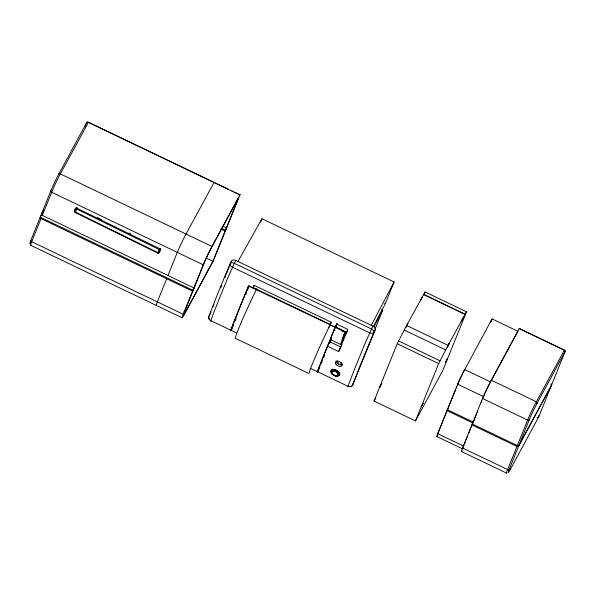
<?xml version="1.0" encoding="UTF-8"?>
<svg xmlns="http://www.w3.org/2000/svg" width="595" height="595" viewBox="0 0 595 595"><rect width="100%" height="100%" fill="white"/><g stroke="black" fill="none" stroke-linecap="round" stroke-linejoin="round"><path stroke-width="0.89" d="M76.926 208.228L159.519 248.628A1.577 1.049 28.4 0 1 160.219 250.279C158.991 255.508 158.396 250.369 160.367 248.77M379.915 387.07L380.473 385.605M319.277 367.926L318.563 369.168M331.564 371.786L331.69 373.214A3.979 2.343 27.9 0 0 332.404 374.24L334.152 375.497L336.175 376.047A3.979 2.343 27.9 0 0 337.335 375.921L338.362 375.043L338.235 373.608A3.979 2.343 27.9 0 0 337.521 372.589L335.766 371.332L333.743 370.782A3.979 2.343 27.9 0 0 332.583 370.908L331.564 371.786L331.184 370.96M160.196 250.272L160.248 249.394L159.066 251.826M381.707 383.411L381.41 384.147M336.867 323.963L335.372 327.28L330.158 324.788L331.244 322.185L254.162 285.317L253.091 287.891L248.554 285.719A302.29 16.861 -64.4 0 0 231.641 327.808L230.771 330.537M345.383 332.382L341.203 342.534A26.492 1.48 -64.4 0 0 340.771 344.505L330.522 339.626A26.492 1.48 -64.4 0 1 330.954 337.633L335.312 327.176L345.561 332.077L248.673 286.083A302.305 16.861 -64.4 0 0 231.864 327.927L230.8 330.857L231.105 330.478M335.937 325.844L335.067 327.443A302.305 16.861 -64.4 0 0 318.258 369.287L317.202 372.217L318.526 369.889M331.281 338.912L327.592 346.29A300.17 16.742 -64.4 0 0 317.581 371.756L317.425 372.329L317.998 371.473M183.238 314.279A14.384 0.803 -64.4 0 0 184.762 313.706L213.218 261.064L240.12 194.461L211.939 246.449A14.384 0.803 -64.4 0 0 203.23 264.797L183.238 314.279L31.691 241.726A1.435 1.071 22 0 1 30.91 240.164L40.244 217.049A1.636 1.22 22 0 0 40.163 217.287L40.155 217.324A1.435 1.071 22 0 0 40.616 218.35L40.639 218.365M232.362 327.414L231.753 328.946M420.353 300.691L420.382 300.921M342.772 337.283L343.464 337.625C342.586 340.749 343.226 340.005 340.831 344.512M334.197 330.218L334.39 329.719L334.04 330.508M342.579 337.782L343.218 338.094L343.858 336.621M343.806 336.591L343.605 337.09L344.245 335.625L343.553 335.283M344.193 335.587L343.999 336.086L344.631 334.628L343.947 334.278M344.587 334.583L344.386 335.082L345.026 333.624M344.141 333.78L344.825 334.122L345.412 332.627L344.133 332.017M334.524 329.333L334.145 330.18L334.836 330.53M335.045 327.86L335.312 327.176M343.218 338.094L343.412 337.588M344.78 334.085L344.974 333.579M344.527 332.776L345.219 333.126L345.561 332.077M214.111 182.412L186.034 234.051A14.384 0.803 -64.4 0 0 177.325 252.392L167.983 275.507M240.016 194.81L235.159 192.49M319.21 368.112L318.712 369.227M335.766 371.332L336.197 370.425M538.155 415.712A1.294 0.967 22 0 1 538.661 417.006L565.116 351.526A1.294 0.967 22 0 0 564.41 350.113L536.333 401.751A14.384 0.803 -64.4 0 0 527.624 420.092L507.632 469.574A14.384 0.803 -64.4 0 0 506.947 472.735M522.157 329.883L519.346 328.306L491.262 380.175A14.384 0.803 -64.4 0 0 482.552 398.516L527.624 420.092A1.294 0.967 22 0 0 529.253 419.802L509.104 469.671A13.03 0.729 -64.4 0 0 510.651 468.756L538.572 417.184A1.294 0.863 28.4 0 1 537.084 417.43M41.025 218.618L31.691 241.726A14.384 0.803 -64.4 0 0 31 244.887M194.915 286.017L193.896 287.906L42.349 215.353L51.683 192.245A14.384 0.803 -64.4 0 1 60.393 173.904L88.469 122.265A1.435 1.071 22 0 0 86.662 122.592L58.741 174.171A1.435 0.952 28.4 0 1 60.393 173.904L211.939 246.449M84.959 126.794L86.662 122.592A1.435 0.952 28.4 0 1 88.313 122.317L239.859 194.87M76.138 208.399C73.007 209.262 75.111 213.813 76.338 207.99M166.667 278.765L157.333 301.873A14.384 0.803 -64.4 0 0 156.641 305.034M212.891 261.294L238.632 197.592L211.218 248.227A11.506 0.64 -64.4 0 0 204.256 262.901L184.264 312.382A11.506 0.64 -64.4 0 0 185.484 311.929L212.891 261.294L206.413 258.2M209.953 314.472L210.965 311.973M212.988 306.968L213.999 304.462M220.738 287.787L221.749 285.28M224.784 277.776L225.795 275.269M226.13 274.436L227.476 271.104M227.818 270.271L229.499 266.099M230.176 264.433L231.522 261.093A3.615 2.402 28.4 0 1 235.672 260.394L372.872 326.09A3.615 2.402 28.4 0 1 375.192 329.875L352.567 385.166A3.592 2.73 29.3 0 1 349.198 386.467M260.588 222.173L261.971 218.744L394.091 281.993L385.419 303.45L373.377 326.462M233.679 324.439L232.757 326.908M235.055 321.032L236.089 318.481M245.72 294.629L246.754 292.071M247.438 290.367L249.164 286.113M327.592 346.29L338.652 351.586L346.744 332.285L335.684 326.997L336.026 326.142M321.322 363.374L322.349 360.838M323.717 357.446L324.744 354.903M329.541 343.04L331.251 338.8M329.667 343.389L331.021 340.035M375.014 329.214L382.726 310.114L381.693 309.616M374.047 401.089L397.215 343.746L406.601 325.487L425.061 291.959L466.51 311.802L442.792 370.499L415.496 420.933L374.047 401.089L375.728 397.981M424.034 294.51L425.061 291.959M415.496 420.933L438.664 363.59L448.05 345.323L466.51 311.802M437.593 435.54A11.506 0.64 -64.4 0 1 437.682 433.703L457.674 384.221A11.506 0.64 -64.4 0 1 464.643 369.547L490.548 381.953L493.969 375.624M441.111 425.537L438.195 432.758A10.07 0.565 -64.4 0 0 437.563 435.146M441.691 424.094L442.278 422.651M442.859 421.208L443.446 419.758M444.026 418.315L452.393 397.616M453.033 396.017L455.606 389.651M456.253 388.059L456.901 386.467M457.54 384.868L458.187 383.277A10.07 0.565 -64.4 0 1 464.279 370.44L492.05 318.913L517.955 331.318L511.105 343.977M490.377 322.728L491.18 320.75M490.778 322.059L492.05 318.913M462.137 450.779A14.384 0.803 -64.4 0 1 462.56 447.998L482.552 398.516M462.813 448.191A11.506 0.64 -64.4 0 1 463.587 446.109L464.167 444.666M464.755 443.215L465.335 441.773M465.922 440.33L466.502 438.887M467.09 437.444L467.67 435.994M468.838 433.108L469.418 431.665M470.005 430.222L470.586 428.772M471.173 427.329L471.753 425.886M550.821 384.668A1.294 0.967 22 0 1 551.23 385.895L518.595 446.176A1.294 0.967 22 0 1 516.973 446.466L471.902 424.889L473.345 421.959M473.523 421.513L473.94 420.479M473.999 420.33L474.237 419.735M474.825 418.292L475.405 416.85M475.993 415.407L476.573 413.956M477.16 412.514L477.74 411.071M481.243 402.406L481.824 400.956M482.991 398.07L483.579 396.627A11.506 0.64 -64.4 0 1 490.548 381.953M346.744 332.285L347.651 330.046M338.652 351.586L339.983 348.663M253.091 287.891L254.162 285.317M330.158 324.788L331.244 322.185M335.372 327.28L337.164 323.249M346.067 333.535L347.807 329.377L336.718 324.067M319.857 366.989L319.359 368.127M318.28 369.793L318.05 370.425L318.407 369.83M407.449 324.58L407.783 323.635L406.08 327.339M331.028 338.295L330.56 339.633L331.095 338.756M420.576 300.155L421 299.218M421.677 298.333L422.086 297.217L421.096 299.017M407.3 324.93L406.928 325.718M421.595 298.512L421.416 298.898M331.303 337.677L331.675 336.882M160.233 249.431L159.951 249.959L160.338 249.298M319.203 368.469L318.868 369.175M381.075 384.883L380.882 385.285M160.003 249.58L159.371 249.647L157.712 253.113L75.171 212.541C75.937 211.314 77.335 207.722 76.182 208.763L160.018 249.952M380.659 385.203L381.127 384.251M75.238 210.637L76.591 207.923M340.139 348.343L340.578 347.473M406.645 326.298L406.326 326.915M231.797 329.191L231.373 330.002M380.51 386.036L379.945 387.033M231.522 261.093L230.228 263.563A298.095 16.623 -64.4 0 0 208.89 316.369A3.592 2.73 29.3 0 0 209.693 319.455M235.665 260.402L227.669 278.237A303.881 16.95 -64.4 0 0 214.051 311.951L210.571 321.166L210.898 320.735M371.25 325.376L394.091 281.993M372.872 326.09L364.876 343.925A303.881 16.95 -64.4 0 0 351.258 377.639L347.785 386.862L348.105 386.415M374.084 326.588L382.726 310.114M375.207 329.883L373.913 332.345A298.095 16.623 -64.4 0 0 352.575 385.158A3.6 2.997 20.8 0 1 347.934 386.274L317.589 371.741M381.209 384.095L381.693 383.254M345.167 333.081L345.412 332.627M340.704 347.227L341.961 344.907M536.943 403.536L565.101 351.526A1.294 0.863 28.4 0 0 564.253 350.172L519.182 328.596M43.762 209.73L41.561 213.791A1.48 1.108 22 0 0 42.126 215.264M41.925 213.724L40.639 216.104L41.107 215.464M42.141 213.33L42.438 212.772M40.877 215.881L40.467 216.647M40.951 215.747L41.256 215.189M41.628 214.498L41.858 214.081M42.379 213.107L42.684 212.549M227.446 225.922L226.42 227.818L223.08 226.212M193.955 288.389L192.572 291.163L41.196 218.7M226.487 228.294L225.103 231.076L220.924 229.075M335.684 326.997L336.48 325.524M447.886 408.765L447.373 409.71L473.285 422.108L472.259 423.997L517.33 445.581A1.294 0.967 22 0 0 518.959 445.283L551.587 385.002A1.294 0.967 22 0 0 551.186 383.782M447.529 409.65L447.016 410.595L472.921 423M494.4 374.828L495.256 373.251M495.687 372.455L510.674 344.765M237.918 261.547L261.971 218.744M209.752 314.829L208.89 316.376A3.6 2.997 20.7 0 0 210.727 320.586L230.741 330.166M231.15 329.898L231.76 328.804M232.147 328.12L231.046 327.25M318.303 370.923L318.608 370.38M339.254 374.88L338.421 375.066M89.25 122.637L103.389 129.405M104.17 129.784L159.14 156.098M159.921 156.47L174.06 163.238M174.841 163.618L206.257 178.656M207.038 179.028L217.346 183.959M218.967 184.74L228.681 189.388M231.916 190.936L233.537 191.716M522.856 330.225L527.081 332.248M527.787 332.583L530.606 333.929M531.305 334.271L538.349 337.64M539.055 337.975L541.874 339.321M542.581 339.663L553.142 344.721M553.848 345.055L564.41 350.113M423.766 294.354L465.208 314.197M423.372 294.503L464.821 314.346M384.645 303.078L385.419 303.45M221.28 228.19L225.46 230.191M406.601 325.487L448.05 345.323M404.392 330.143L445.841 349.986M491.262 380.175L536.333 401.751A1.294 0.863 28.4 0 1 537.181 403.105M398.538 340.95L439.988 360.793M397.215 343.746L438.664 363.59M457.674 384.221L483.579 396.627M253.247 287.601L330.314 324.498M341.567 330.79L342.207 331.095M342.846 331.4L343.493 331.705M203.23 264.797L51.683 192.245A1.435 1.071 22 0 1 50.902 190.683L41.561 213.791A1.435 1.071 22 0 0 42.349 215.353M334.338 329.682L334.978 329.987M343.746 334.777L344.438 335.126M343.36 335.781L344.051 336.123M342.965 336.785L343.665 337.12M342.541 339.128L343.181 339.433M342.118 339.128L342.757 339.433M342.013 339.834L342.653 340.147M329.764 341.716L340.823 347.011M192.936 290.278L41.39 217.725A1.435 1.071 22 0 1 40.601 216.163A1.681 1.25 22 0 0 40.52 216.379L40.512 216.639M230.964 330.277L236.364 332.858M310.419 368.312L317.358 371.637M183.862 311.155L185.484 311.929M437.682 433.703L463.587 446.109M462.56 447.998L507.632 469.574A1.294 0.967 22 0 0 509.261 469.284M436.782 436.499L462.687 448.898M30.605 245.244L182.122 317.767M461.445 451.486L506.546 473.092M97.268 217.472L101.44 219.518M128.951 233.047L130.617 233.865M75.409 212.013L157.95 252.585M75.111 212.608A1.696 1.131 28.4 0 1 74.442 210.868M75.275 212.065A1.346 1.175 32 0 1 75.357 210.734M158.91 251.797A1.346 1.183 31.4 0 1 157.995 252.734M159.341 252.57A1.696 1.131 28.4 0 1 157.705 253.202M160.04 248.412A1.131 0.989 31.4 0 1 159.802 249.424M75.401 208.614A1.577 1.049 28.4 0 1 76.993 207.982M76.368 208.421A1.131 0.989 31.4 0 1 77.038 207.551M75.929 209.685A8.918 0.498 -64.4 0 1 76.42 208.577M50.917 190.653A12.867 0.714 -64.4 0 1 58.726 174.194M30.635 242.5A12.867 0.714 -64.4 0 1 30.925 240.135M328.894 327.347A8.627 0.483 -64.4 0 1 330.567 323.985A8.627 0.483 -64.4 0 0 328.894 327.354A50.032 2.789 -64.4 0 0 308.887 373.482L235.137 338.183A50.032 2.789 -64.4 0 1 255.136 292.056A8.627 0.483 -64.4 0 1 256.824 288.672M341.835 362.846A2.283 1.517 28.4 0 1 340.147 363.843M338.771 363.344A2.283 1.517 28.4 0 1 337.789 360.912M353.631 383.254A3.615 2.402 28.4 0 1 352.523 384.266M342.37 364.549A3.719 2.469 28.4 0 1 338.31 364.185A3.719 2.469 28.4 0 1 336.257 360.875M332.337 369.428A4.924 3.265 28.4 0 1 332.263 369.064M508.718 469.819A14.384 0.803 -64.4 0 1 508.286 470.578M510.651 468.771A1.294 0.863 28.4 0 1 509.491 469.135M529.26 419.787A13.03 0.729 -64.4 0 1 536.935 403.566M421.334 406.861L423.201 403.046L421.357 406.794M447.38 347.294L449.232 343.479L447.38 347.294M445.581 362.355L447.433 358.54L445.581 362.355M461.683 320.876L463.55 317.061L461.698 320.817M371.384 328.916L234.177 263.235A3.592 2.001 27.7 0 0 230.228 263.563A3.6 2.306 22.9 0 0 232.325 267.133L369.532 332.821A3.6 2.306 22.9 0 0 373.905 332.345A3.592 2.001 27.7 0 0 371.384 328.916M332.114 373.809A4.492 2.648 27.9 0 0 339.18 375.051A4.492 2.648 27.9 0 0 334.405 369.837A4.492 2.648 27.9 0 0 332.114 373.809M332.724 374.114A3.287 1.934 27.9 0 0 337.871 374.947A3.287 1.934 27.9 0 0 334.308 371.154A3.421 2.016 27.9 0 0 332.568 374.084A3.421 2.016 27.9 0 0 337.953 375.058A3.421 2.016 27.9 0 0 334.353 371.087A3.287 1.934 27.9 0 0 332.724 374.114M336.16 364.623A3.726 2.291 28.1 0 0 342.051 365.628A3.726 2.291 28.1 0 0 338.176 361.21A3.726 2.291 28.1 0 0 336.16 364.623M331.891 373.824A4.931 2.878 26.6 0 0 339.671 375.051A4.931 2.878 26.6 0 0 334.316 369.458A4.931 2.878 26.6 0 0 331.891 373.824"/></g></svg>
